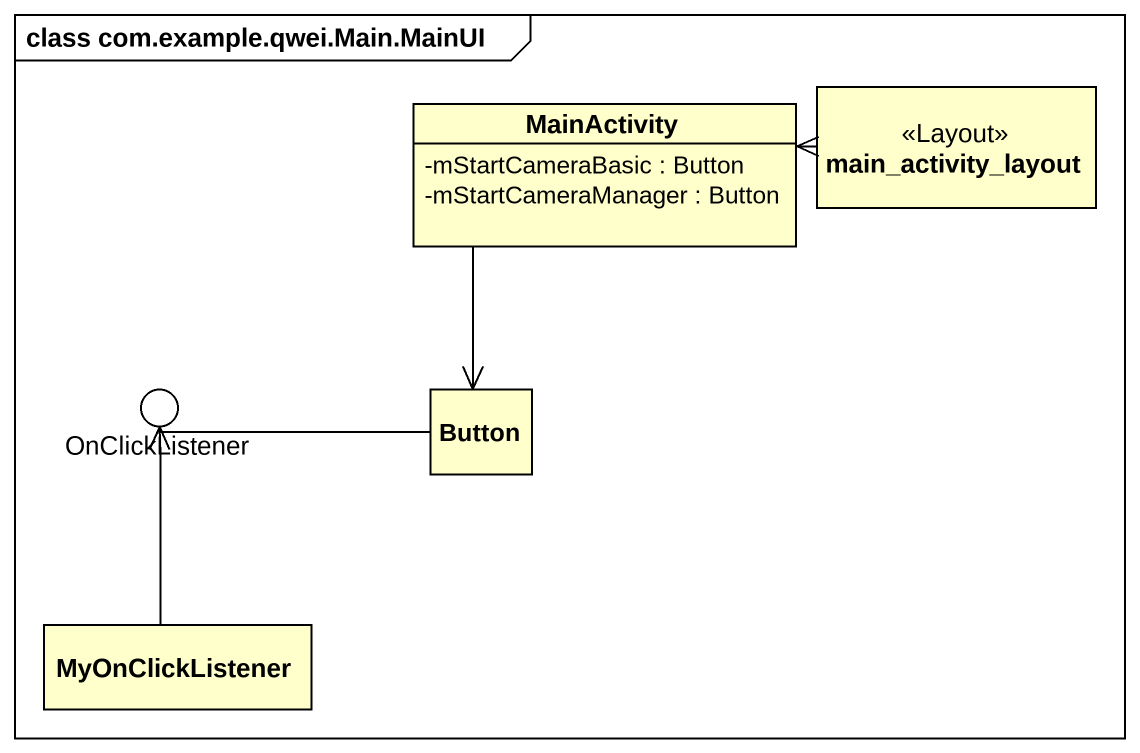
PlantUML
@startuml
mainframe class com.example.qwei.Main.MainUI
allowmixing
hide circle
hide empty members
skinparam classAttributeIconSize 0
class MainActivity {
  -mStartCameraBasic : Button
  -mStartCameraManager : Button
}
class main_activity_layout <<Layout>>
() OnClickListener
class Button
class MyOnClickListener
MainActivity <-right- main_activity_layout
MainActivity --> Button
Button -left-> OnClickListener
MyOnClickListener -up- OnClickListener
@enduml
